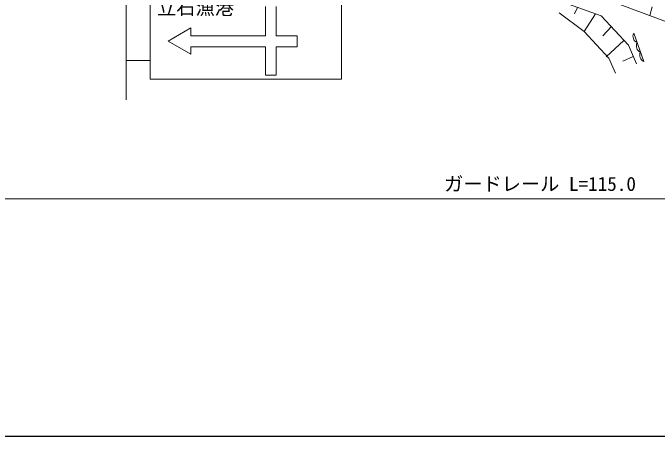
# Model space of a CAD drawing. Units: millimetres, scale not verified. Extents: x 40000 to 680000, y 20000 to 380000.
# Drawn here: x 374894 to 458762, y 205000 to 260129 of the extents above; entities that cross this region are included whole.
import ezdxf
from ezdxf.enums import TextEntityAlignment as Align

# ---------------------------------------------------------------- set-up
doc = ezdxf.new("R2010")
doc.units = ezdxf.units.MM
doc.header["$LTSCALE"] = 1000
for name, color, linetype, lineweight in [('M-BGD', 7, 'Continuous', 13), ('M-STR-HTXT', 7, 'Continuous', 13), ('M-STR-STRC', 7, 'Continuous', 13), ('M-TTL-BAND', 7, 'Continuous', 25)]:
    doc.layers.add(name, color=color, linetype=linetype, lineweight=lineweight)
doc.styles.add('ＭＳ ゴシック', font='')
doc.styles.get('ＭＳ ゴシック').set_extended_font_data('MS Gothic')

msp = doc.modelspace()

# ---------------------------------------------------------------- linework, layer by layer
at = {"layer": 'M-BGD'}
for p, q in [((451468, 259731), (446628, 261498)), ((448409, 260848), (448010, 260024)), ((454034, 261172), (460467, 258778)), ((458109, 260926), (457809, 259767)), ((446013, 260130), (449274, 257685)), ((450725, 260002), (449274, 257685)), ((451468, 259731), (455022, 255919)), ((452781, 258323), (451694, 257155)), ((457043, 253799), (455733, 257494)), ((454437, 256547), (452137, 254414)), ((456098, 253475), (455022, 255919)), ((455662, 254465), (454290, 253860))]:
    msp.add_line(p, q, dxfattribs=at)
msp.add_lwpolyline([(453352, 252266), (452481, 254245), (449274, 257685)], dxfattribs=at)
for centre, start, end in [((456480, 257065), 150.18952, 248.85295), ((456917, 255834), 150.18958, 248.85234), ((457354, 254602), 150.18949, 248.85284)]:
    msp.add_arc(centre, 861, start, end, dxfattribs=at)
at = {"layer": 'M-STR-HTXT'}
msp.add_line((361488, 235890), (525550, 235890), dxfattribs=at)
at = {"layer": 'M-STR-STRC'}
for p, q in [((392753, 251474), (392753, 270630)), ((407765, 260945), (407765, 257366)), ((409175, 260945), (409175, 257366)), ((398066, 257148), (407765, 257148)), ((407765, 257366), (407765, 257148)), ((409175, 257366), (409175, 257148)), ((407765, 255727), (398066, 255727)), ((407765, 255727), (407765, 252028)), ((409175, 255727), (409175, 252028)), ((389641, 253907), (392753, 253907)), ((409175, 252028), (407765, 252028))]:
    msp.add_line(p, q, dxfattribs=at)
for points in [[(392753, 270630), (417679, 270630), (417679, 251474), (392753, 251474)], [(392753, 268344), (389641, 268344), (389641, 248801)], [(398066, 255727), (398066, 254743), (395104, 256454), (398066, 258164), (398066, 257148)], [(409175, 257148), (411909, 257148), (411909, 255727), (409175, 255727)]]:
    msp.add_lwpolyline(points, dxfattribs=at)
at = {"layer": 'M-TTL-BAND'}
msp.add_line((40000, 205000), (579000, 205000), dxfattribs=at)

# ---------------------------------------------------------------- texts
at = {"layer": 'M-STR-HTXT', "style": 'ＭＳ ゴシック'}
msp.add_text('ガードレール L=115.0', height=1833, dxfattribs=at).set_placement((443519, 236390), align=Align.BOTTOM_CENTER)
at = {"layer": 'M-STR-STRC', "style": 'ＭＳ ゴシック'}
msp.add_text('立石漁港', height=1833, dxfattribs=at).set_placement((403660, 259351), align=Align.BOTTOM_RIGHT)

doc.saveas('drawing.dxf')
